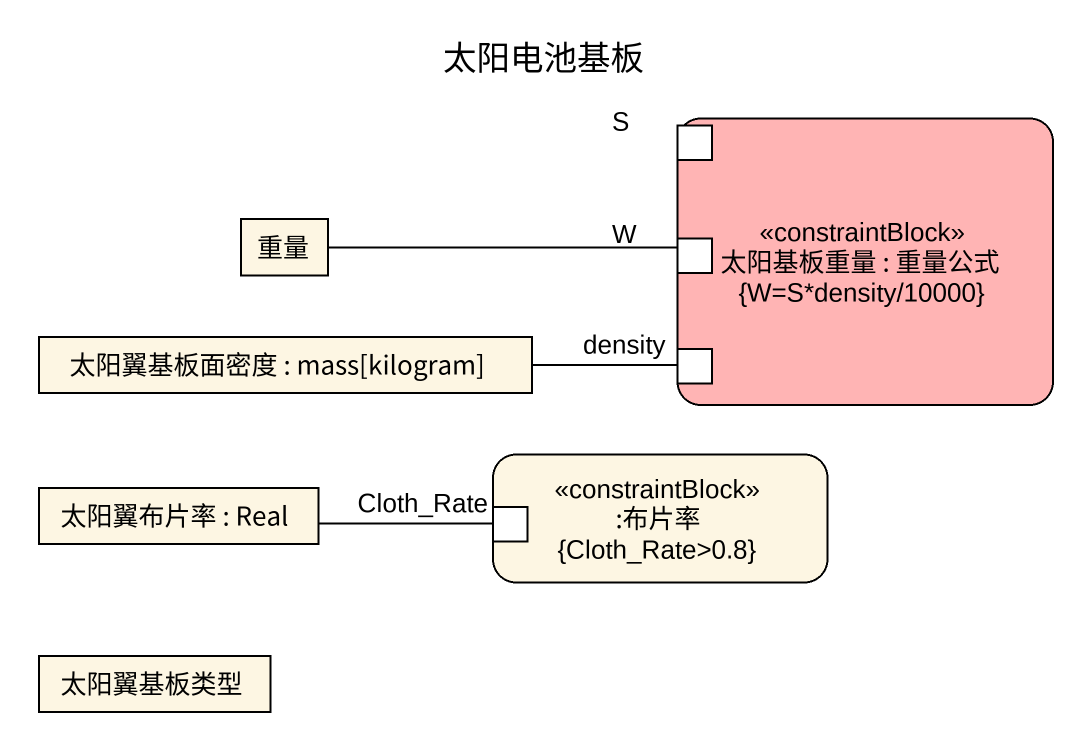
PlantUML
@startuml
title 太阳电池基板
rectangle "太阳基板重量 : 重量公式\n{W=S*density/10000}" as 太阳基板重量 <<constraintBlock>> #FFB4B4 {
  port S
  port W
  port density
}
rectangle 重量
rectangle "太阳翼基板面密度 : mass[kilogram]" as 太阳翼基板面密度
rectangle ":布片率\n{Cloth_Rate>0.8}" as 布片率 <<constraintBlock>> {
  port Cloth_Rate
}
rectangle "太阳翼布片率 : Real" as 太阳翼布片率
rectangle 太阳翼基板类型
重量 -right- W
太阳翼基板面密度 -right- density
太阳翼布片率 -right- Cloth_Rate
@enduml
